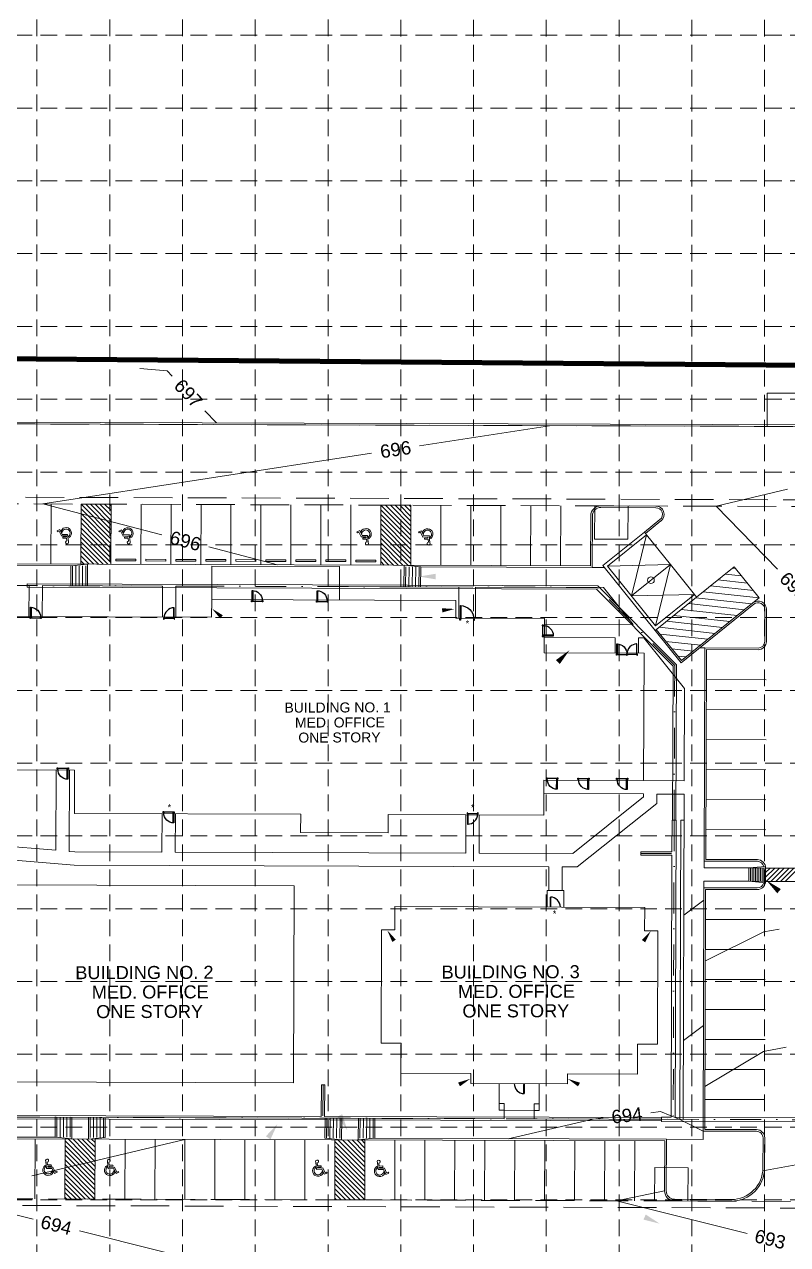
# Model space of a CAD drawing. Header units: feet. Extents: x 2476148 to 2477024, y 7088332 to 7089732.
# Drawn here: x 2476451.5 to 2476680.5, y 7089062.4 to 7089428.5 of the extents above; entities that cross this region are included whole.
import ezdxf
from ezdxf.enums import TextEntityAlignment as Align

# ---------------------------------------------------------------- set-up
doc = ezdxf.new("R2010")
doc.units = ezdxf.units.FT
doc.header["$MEASUREMENT"] = 0
for name, pattern in [('DGN Style 3', [16.243321, 11.602372, -4.640949]), ('DGN Style 4', [18.575397, 9.281897, -4.640949, 0.011602, -4.640949]), ('HIDDEN', [0.375, 0.25, -0.125])]:
    doc.linetypes.add(name, pattern=pattern)
doc.layers.add('GRID', color=254, linetype='HIDDEN')
doc.layers.add('LIMITS OF DISTURBANCE', color=1, linetype='HIDDEN')
for name, color, linetype, lineweight in [('Level 17', 7, 'Continuous', 0), ('Level 19', 7, 'Continuous', 0), ('Level 25', 7, 'Continuous', 0), ('Level 38', 7, 'Continuous', 0), ('Level 4', 7, 'Continuous', 0), ('Level 48', 7, 'Continuous', 0), ('PC', 7, 'Continuous', 0)]:
    doc.layers.add(name, color=color, linetype=linetype, lineweight=lineweight)
doc.styles.get("Standard").update_dxf_attribs({"font": 'ARIAL.TTF'})
doc.styles.add('Style-ENGINEERING', font='ENGINEERING.shx')

msp = doc.modelspace()

# ---------------------------------------------------------------- linework, layer by layer
at = {"color": 0, "linetype": 'ByBlock', "lineweight": -2, "extrusion": (0, 0, -1)}
for p, q in [((2476519.85, 7089255.47), (2476522.85, 7089255.46)), ((2476539.31, 7089255.4), (2476542.31, 7089255.39)), ((2476453.33, 7089250.43), (2476456.33, 7089250.42)), ((2476629.31, 7089239.44), (2476632.31, 7089239.43)), ((2476464.52, 7089205.21), (2476461.52, 7089205.22)), ((2476611.4, 7089202.21), (2476608.4, 7089202.22)), ((2476620.8, 7089202.18), (2476617.8, 7089202.19)), ((2476632.4, 7089202.14), (2476629.4, 7089202.15)), ((2476496.31, 7089192.11), (2476493.31, 7089192.12))]:
    msp.add_line(p, q, dxfattribs=at)
at = {"color": 0, "linetype": 'ByBlock', "lineweight": -2}
for p, q in [((2476496.4, 7089250.28), (2476493.4, 7089250.29)), ((2476607.1, 7089245.07), (2476607.11, 7089248.07)), ((2476635.31, 7089239.42), (2476632.31, 7089239.43)), ((2476584.49, 7089191.77), (2476587.49, 7089191.76)), ((2476609.33, 7089166.33), (2476609.33, 7089166.66)), ((2476609.33, 7089166.66), (2476609.49, 7089166.66)), ((2476609.34, 7089163.99), (2476609.33, 7089166.33)), ((2476609.49, 7089166.33), (2476609.33, 7089166.33)), ((2476609.41, 7089166.33), (2476609.42, 7089163.99)), ((2476609.49, 7089166.33), (2476609.49, 7089166.66)), ((2476609.5, 7089163.99), (2476609.49, 7089166.33)), ((2476609.5, 7089163.99), (2476609.34, 7089163.99)), ((2476609.34, 7089163.66), (2476609.34, 7089163.99)), ((2476609.51, 7089163.66), (2476609.5, 7089163.99)), ((2476601.33, 7089110.7), (2476601.32, 7089110.36)), ((2476601.32, 7089110.36), (2476601.32, 7089108.03)), ((2476601.32, 7089110.36), (2476601.49, 7089110.36)), ((2476601.4, 7089108.03), (2476601.41, 7089110.36)), ((2476601.49, 7089110.36), (2476601.48, 7089108.03)), ((2476601.49, 7089110.7), (2476601.49, 7089110.36)), ((2476601.32, 7089108.03), (2476601.32, 7089107.7)), ((2476601.32, 7089108.03), (2476601.48, 7089108.03)), ((2476601.48, 7089107.7), (2476601.32, 7089107.7)), ((2476601.48, 7089108.03), (2476601.48, 7089107.7))]:
    msp.add_line(p, q, dxfattribs=at)
at = {"color": 0, "linetype": 'ByBlock', "lineweight": -2, "extrusion": (0, 0, -1), "flags": 128}
for points in [[(-2476520.02, 7089255.66), (-2476519.85, 7089255.66), (-2476519.86, 7089258.66), (-2476520.03, 7089258.66)], [(-2476539.47, 7089255.6), (-2476539.31, 7089255.6), (-2476539.32, 7089258.6), (-2476539.48, 7089258.6)], [(-2476453.5, 7089250.62), (-2476453.33, 7089250.63), (-2476453.34, 7089253.62), (-2476453.51, 7089253.62)], [(-2476519.85, 7089255.27), (-2476519.68, 7089255.27), (-2476519.68, 7089255.66), (-2476519.85, 7089255.66)], [(-2476523.02, 7089255.26), (-2476522.85, 7089255.26), (-2476522.85, 7089255.65), (-2476523.02, 7089255.65)], [(-2476539.31, 7089255.2), (-2476539.14, 7089255.2), (-2476539.14, 7089255.6), (-2476539.31, 7089255.6)], [(-2476542.47, 7089255.19), (-2476542.31, 7089255.19), (-2476542.31, 7089255.59), (-2476542.47, 7089255.59)], [(-2476582.5, 7089250.12), (-2476582.33, 7089250.12), (-2476582.35, 7089254.12), (-2476582.51, 7089254.12)], [(-2476453.33, 7089250.23), (-2476453.17, 7089250.23), (-2476453.17, 7089250.63), (-2476453.33, 7089250.63)], [(-2476456.5, 7089250.22), (-2476456.33, 7089250.22), (-2476456.33, 7089250.62), (-2476456.5, 7089250.61)], [(-2476582.33, 7089249.73), (-2476582.16, 7089249.73), (-2476582.17, 7089250.12), (-2476582.33, 7089250.12)], [(-2476586.5, 7089249.71), (-2476586.33, 7089249.71), (-2476586.33, 7089250.11), (-2476586.5, 7089250.11)], [(-2476629.47, 7089239.63), (-2476629.31, 7089239.63), (-2476629.32, 7089242.63), (-2476629.48, 7089242.63)], [(-2476629.31, 7089239.24), (-2476629.14, 7089239.24), (-2476629.14, 7089239.64), (-2476629.31, 7089239.63)], [(-2476632.47, 7089239.23), (-2476632.31, 7089239.23), (-2476632.31, 7089239.62), (-2476632.47, 7089239.62)], [(-2476461.35, 7089205.42), (-2476461.52, 7089205.42), (-2476461.52, 7089205.02), (-2476461.35, 7089205.02)], [(-2476464.35, 7089205.01), (-2476464.52, 7089205.01), (-2476464.51, 7089202.01), (-2476464.34, 7089202.01)], [(-2476464.52, 7089205.41), (-2476464.68, 7089205.41), (-2476464.68, 7089205.01), (-2476464.52, 7089205.01)], [(-2476608.24, 7089202.42), (-2476608.4, 7089202.42), (-2476608.4, 7089202.02), (-2476608.23, 7089202.02)], [(-2476611.23, 7089202.01), (-2476611.4, 7089202.01), (-2476611.39, 7089199.01), (-2476611.22, 7089199.01)], [(-2476611.4, 7089202.41), (-2476611.57, 7089202.41), (-2476611.57, 7089202.01), (-2476611.4, 7089202.01)], [(-2476617.63, 7089202.39), (-2476617.8, 7089202.39), (-2476617.79, 7089201.99), (-2476617.63, 7089201.99)], [(-2476620.63, 7089201.98), (-2476620.79, 7089201.98), (-2476620.78, 7089198.98), (-2476620.62, 7089198.98)], [(-2476620.8, 7089202.38), (-2476620.96, 7089202.38), (-2476620.96, 7089201.98), (-2476620.79, 7089201.98)], [(-2476629.23, 7089202.35), (-2476629.4, 7089202.35), (-2476629.4, 7089201.95), (-2476629.23, 7089201.95)], [(-2476632.23, 7089201.94), (-2476632.4, 7089201.94), (-2476632.39, 7089198.94), (-2476632.22, 7089198.94)], [(-2476632.4, 7089202.34), (-2476632.57, 7089202.34), (-2476632.56, 7089201.94), (-2476632.4, 7089201.94)], [(-2476493.14, 7089192.31), (-2476493.31, 7089192.31), (-2476493.31, 7089191.92), (-2476493.14, 7089191.92)], [(-2476496.14, 7089191.91), (-2476496.31, 7089191.91), (-2476496.3, 7089188.91), (-2476496.13, 7089188.91)], [(-2476496.31, 7089192.3), (-2476496.47, 7089192.3), (-2476496.47, 7089191.91), (-2476496.31, 7089191.91)]]:
    msp.add_lwpolyline(points, close=True, dxfattribs=at)
at = {"color": 0, "linetype": 'ByBlock', "lineweight": -2, "flags": 128}
for points in [[(2476496.23, 7089250.48), (2476496.4, 7089250.48), (2476496.41, 7089253.48), (2476496.24, 7089253.48)], [(2476493.23, 7089250.1), (2476493.4, 7089250.1), (2476493.4, 7089250.49), (2476493.23, 7089250.49)], [(2476496.4, 7089250.09), (2476496.57, 7089250.09), (2476496.57, 7089250.48), (2476496.4, 7089250.48)], [(2476606.9, 7089245.07), (2476606.9, 7089244.9), (2476607.29, 7089244.9), (2476607.29, 7089245.07)], [(2476606.91, 7089248.24), (2476606.91, 7089248.07), (2476607.3, 7089248.07), (2476607.3, 7089248.24)], [(2476607.29, 7089245.24), (2476607.29, 7089245.07), (2476610.29, 7089245.06), (2476610.29, 7089245.23)], [(2476635.14, 7089239.62), (2476635.31, 7089239.62), (2476635.32, 7089242.62), (2476635.15, 7089242.62)], [(2476632.14, 7089239.23), (2476632.31, 7089239.23), (2476632.31, 7089239.62), (2476632.14, 7089239.63)], [(2476635.31, 7089239.22), (2476635.47, 7089239.22), (2476635.47, 7089239.61), (2476635.31, 7089239.62)], [(2476584.49, 7089191.97), (2476584.33, 7089191.97), (2476584.32, 7089191.57), (2476584.49, 7089191.57)], [(2476584.66, 7089191.57), (2476584.49, 7089191.57), (2476584.48, 7089188.57), (2476584.65, 7089188.57)], [(2476587.66, 7089191.96), (2476587.49, 7089191.96), (2476587.49, 7089191.56), (2476587.66, 7089191.56)]]:
    msp.add_lwpolyline(points, close=True, dxfattribs=at)
at = {"color": 0, "linetype": 'ByBlock', "lineweight": -2, "extrusion": (0, 0, -1)}
for centre, radius, start, end in [((-2476519.85, 7089255.66), 3, 90.1897, 180.1897), ((-2476539.31, 7089255.6), 3, 90.1897, 180.1897), ((-2476453.33, 7089250.63), 3, 90.1897, 180.1897), ((-2476582.33, 7089250.12), 4, 90.1897, 180.1897), ((-2476629.31, 7089239.63), 3, 90.1897, 180.1897), ((-2476464.52, 7089205.01), 3, 270.1897, 0.1897), ((-2476611.4, 7089202.01), 3, 270.1897, 0.1897), ((-2476620.79, 7089201.98), 3, 270.1897, 0.1897), ((-2476632.4, 7089201.94), 3, 270.1897, 0.1897), ((-2476496.31, 7089191.91), 3, 270.1897, 0.1897)]:
    msp.add_arc(centre, radius, start, end, dxfattribs=at)
at = {"color": 0, "linetype": 'ByBlock', "lineweight": -2}
for centre, start, end in [((2476496.4, 7089250.48), 89.8103, 179.8103), ((2476607.29, 7089245.07), 359.8103, 89.8103), ((2476635.31, 7089239.62), 89.8103, 179.8103), ((2476584.49, 7089191.57), 269.8103, 359.8103)]:
    msp.add_arc(centre, 3, start, end, dxfattribs=at)
for centre, start_param, end_param in [((2476609.34, 7089163.66), 3.145803, 4.716599), ((2476601.49, 7089110.7), -0.002529, 1.568267)]:
    msp.add_ellipse(centre, major_axis=(-3, 0), ratio=1, start_param=start_param, end_param=end_param, dxfattribs=at)
at = {"color": 0, "lineweight": 0}
for points in [[(2476569.89, 7089262.85), (2476574.89, 7089262.01), (2476574.89, 7089263.68)], [(2476507.79, 7089253.2), (2476510.23, 7089250.28), (2476511.04, 7089251.23)], [(2476580.59, 7089253.12), (2476576.8, 7089253.33), (2476576.93, 7089252.09)], [(2476615.07, 7089240.75), (2476610.97, 7089237.77), (2476612.16, 7089236.6)], [(2476674.18, 7089171.7), (2476677.43, 7089167.81), (2476678.51, 7089169.07)], [(2476560.4, 7089156.7), (2476561.89, 7089153.21), (2476562.95, 7089153.88)], [(2476639.48, 7089156.5), (2476636.79, 7089153.81), (2476637.81, 7089153.09)], [(2476585.28, 7089112.14), (2476581.65, 7089111.03), (2476582.21, 7089109.91)], [(2476614.59, 7089112.14), (2476617.64, 7089109.87), (2476618.21, 7089110.98)], [(2476548.4, 7089096.68), (2476546.89, 7089101.52), (2476545.4, 7089100.77)], [(2476527.44, 7089098.6), (2476523.95, 7089094.92), (2476525.33, 7089093.99)], [(2476642.2, 7089068.66), (2476637.95, 7089071.43), (2476637.28, 7089069.9)]]:
    msp.add_solid(points, dxfattribs=at)
at = {"layer": 'GRID', "color": 252, "linetype": 'HIDDEN', "lineweight": 0, "ltscale": 20}
for p, q in [((2476455.25, 7088442.45), (2476455.25, 7089709.15)), ((2476477.09, 7088442.45), (2476477.09, 7089709.15)), ((2476498.93, 7088442.44), (2476498.93, 7089709.15)), ((2476520.77, 7088442.44), (2476520.77, 7089709.15)), ((2476542.6, 7088442.44), (2476542.6, 7089709.15)), ((2476564.44, 7088442.43), (2476564.44, 7089709.15)), ((2476586.28, 7088442.43), (2476586.28, 7089709.15)), ((2476608.12, 7088442.43), (2476608.12, 7089709.15)), ((2476629.96, 7088442.42), (2476629.96, 7089709.15)), ((2476651.8, 7088442.42), (2476651.8, 7089709.15)), ((2476673.64, 7088442.42), (2476673.64, 7089709.15)), ((2476171.34, 7089425.24), (2477001.22, 7089425.24)), ((2476171.34, 7089403.4), (2477001.22, 7089403.4)), ((2476171.34, 7089381.56), (2477001.22, 7089381.56)), ((2476171.34, 7089359.73), (2477001.22, 7089359.73)), ((2476171.34, 7089337.89), (2477001.22, 7089337.89)), ((2476171.34, 7089316.05), (2477001.22, 7089316.05)), ((2476171.34, 7089294.21), (2477001.22, 7089294.21)), ((2476171.34, 7089272.37), (2477001.22, 7089272.37)), ((2476171.34, 7089250.53), (2477001.22, 7089250.53)), ((2476171.34, 7089228.69), (2477001.22, 7089228.69)), ((2476171.34, 7089206.85), (2477001.22, 7089206.85)), ((2476171.34, 7089185.01), (2477001.22, 7089185.01)), ((2476171.34, 7089163.17), (2477001.22, 7089163.17)), ((2476171.34, 7089141.34), (2477001.22, 7089141.34)), ((2476171.34, 7089119.5), (2477001.22, 7089119.5)), ((2476171.34, 7089097.66), (2477001.22, 7089097.66)), ((2476171.34, 7089075.82), (2477001.22, 7089075.82))]:
    msp.add_line(p, q, dxfattribs=at)
at = {"layer": 'Level 17', "color": 7, "linetype": 'Continuous', "lineweight": 0}
for p, q in [((2476507.72, 7089265.95), (2476507.68, 7089255.95)), ((2476546.04, 7089265.83), (2476507.72, 7089265.95)), ((2476546.01, 7089255.83), (2476546.04, 7089265.83)), ((2476507.67, 7089250.62), (2476507.68, 7089255.95)), ((2476507.68, 7089255.95), (2476580.95, 7089255.71)), ((2476580.95, 7089255.71), (2476580.94, 7089250.38)), ((2476445.83, 7089250.83), (2476507.67, 7089250.62)), ((2476580.94, 7089250.38), (2476607.53, 7089250.29)), ((2476607.53, 7089250.29), (2476607.5, 7089239.96)), ((2476607.5, 7089239.96), (2476637.46, 7089239.86)), ((2476637.46, 7089239.86), (2476637.33, 7089201.61)), ((2476466.51, 7089204.76), (2476445.68, 7089204.83)), ((2476466.47, 7089191.76), (2476466.51, 7089204.76)), ((2476607.37, 7089201.71), (2476607.34, 7089191.29)), ((2476637.33, 7089201.61), (2476607.37, 7089201.71)), ((2476534.4, 7089191.53), (2476466.47, 7089191.76)), ((2476534.38, 7089186.03), (2476534.4, 7089191.53)), ((2476560.66, 7089191.45), (2476560.64, 7089185.95)), ((2476607.34, 7089191.29), (2476560.66, 7089191.45)), ((2476560.64, 7089185.95), (2476534.38, 7089186.03)), ((2476438.92, 7089170.39), (2476532.42, 7089170.08)), ((2476532.42, 7089170.08), (2476532.23, 7089110.95)), ((2476562.64, 7089156.83), (2476562.67, 7089163.82)), ((2476562.67, 7089163.82), (2476637.67, 7089163.58)), ((2476637.67, 7089163.58), (2476637.64, 7089156.58)), ((2476558.53, 7089122.84), (2476558.64, 7089156.84)), ((2476558.64, 7089156.84), (2476562.64, 7089156.83)), ((2476637.64, 7089156.58), (2476641.64, 7089156.56)), ((2476641.64, 7089156.56), (2476641.53, 7089122.56)), ((2476564.53, 7089122.82), (2476558.53, 7089122.84)), ((2476564.5, 7089113.82), (2476564.53, 7089122.82)), ((2476635.53, 7089122.58), (2476635.5, 7089113.58)), ((2476641.53, 7089122.56), (2476635.53, 7089122.58)), ((2476585.5, 7089113.75), (2476564.5, 7089113.82)), ((2476585.49, 7089110.75), (2476585.5, 7089113.75)), ((2476614.5, 7089113.65), (2476614.49, 7089110.65)), ((2476635.5, 7089113.58), (2476614.5, 7089113.65)), ((2476438.73, 7089111.26), (2476532.23, 7089110.95)), ((2476614.49, 7089110.65), (2476585.49, 7089110.75))]:
    msp.add_line(p, q, dxfattribs=at)
at = {"layer": 'Level 17', "color": 7, "linetype": 'Continuous', "lineweight": 0, "ltscale": 0.328084}
for p, q in [((2476593.99, 7089110.72), (2476593.97, 7089104.72)), ((2476605.99, 7089110.68), (2476605.97, 7089104.68)), ((2476593.97, 7089104.72), (2476593.97, 7089102.72)), ((2476595.47, 7089104.72), (2476593.97, 7089104.72)), ((2476593.97, 7089102.72), (2476595.47, 7089102.72)), ((2476595.47, 7089102.72), (2476595.47, 7089104.72)), ((2476595.47, 7089102.72), (2476604.47, 7089102.69)), ((2476604.47, 7089104.69), (2476604.47, 7089102.69)), ((2476605.97, 7089104.68), (2476604.47, 7089104.69)), ((2476604.47, 7089102.69), (2476605.97, 7089102.68)), ((2476605.97, 7089102.68), (2476605.97, 7089104.68))]:
    msp.add_line(p, q, dxfattribs=at)
at = {"layer": 'Level 25', "color": 7, "linetype": 'DGN Style 3', "lineweight": 0}
for p, q in [((2476674.38, 7089307.9), (2476674.42, 7089317.9)), ((2476674.42, 7089317.9), (2476696.42, 7089317.83)), ((2476443.11, 7089308.67), (2476904.88, 7089307.14)), ((2476370.58, 7089286.91), (2476919.81, 7089285.09)), ((2476438.08, 7089284.68), (2476860.8, 7089283.29)), ((2476622.65, 7089284.02), (2476622.61, 7089274.07)), ((2476632.61, 7089274.04), (2476632.65, 7089284.04)), ((2476622.61, 7089274.07), (2476632.61, 7089274.04)), ((2476640.7, 7089085.51), (2476640.62, 7089075.51)), ((2476650.7, 7089085.48), (2476640.7, 7089085.51)), ((2476650.7, 7089085.48), (2476650.62, 7089075.48)), ((2476353.42, 7089074.46), (2476919.11, 7089072.59)), ((2476860.11, 7089074.79), (2476424.34, 7089076.23))]:
    msp.add_line(p, q, dxfattribs=at)
at = {"layer": 'Level 38', "color": 7, "linetype": 'Continuous', "lineweight": 0}
for p, q in [((2476443.11, 7089308.67), (2476904.88, 7089307.14)), ((2476443.12, 7089309.17), (2476905.38, 7089307.64)), ((2476459.42, 7089266.61), (2476459.48, 7089284.61)), ((2476468.42, 7089266.58), (2476468.48, 7089284.58)), ((2476468.47, 7089283.17), (2476477.44, 7089274.14)), ((2476468.47, 7089281.76), (2476477.44, 7089272.73)), ((2476468.48, 7089284.58), (2476477.45, 7089275.55)), ((2476477.48, 7089284.55), (2476468.48, 7089284.58)), ((2476469.89, 7089284.58), (2476477.45, 7089276.97)), ((2476471.31, 7089284.57), (2476477.46, 7089278.38)), ((2476472.72, 7089284.57), (2476477.46, 7089279.8)), ((2476474.13, 7089284.57), (2476477.47, 7089281.21)), ((2476475.55, 7089284.56), (2476477.47, 7089282.63)), ((2476476.96, 7089284.56), (2476477.48, 7089284.04)), ((2476477.42, 7089266.55), (2476477.48, 7089284.55)), ((2476486.42, 7089266.52), (2476486.48, 7089284.52)), ((2476495.42, 7089266.49), (2476495.48, 7089284.49)), ((2476504.42, 7089266.47), (2476504.48, 7089284.46)), ((2476513.42, 7089266.44), (2476513.48, 7089284.44)), ((2476522.42, 7089266.41), (2476522.48, 7089284.41)), ((2476531.42, 7089266.38), (2476531.48, 7089284.38)), ((2476540.42, 7089266.35), (2476540.48, 7089284.35)), ((2476549.42, 7089266.32), (2476549.48, 7089284.32)), ((2476558.42, 7089266.29), (2476558.48, 7089284.29)), ((2476558.47, 7089282.87), (2476567.44, 7089273.84)), ((2476567.48, 7089284.26), (2476558.48, 7089284.29)), ((2476558.48, 7089284.29), (2476567.45, 7089275.26)), ((2476559.89, 7089284.28), (2476567.45, 7089276.67)), ((2476561.31, 7089284.28), (2476567.46, 7089278.08)), ((2476562.72, 7089284.27), (2476567.46, 7089279.5)), ((2476564.13, 7089284.27), (2476567.47, 7089280.91)), ((2476565.55, 7089284.26), (2476567.47, 7089282.33)), ((2476566.96, 7089284.26), (2476567.48, 7089283.74)), ((2476567.42, 7089266.26), (2476567.48, 7089284.26)), ((2476576.42, 7089266.23), (2476576.48, 7089284.23)), ((2476585.42, 7089266.2), (2476585.48, 7089284.2)), ((2476594.42, 7089266.17), (2476594.48, 7089284.17)), ((2476603.42, 7089266.14), (2476603.48, 7089284.14)), ((2476612.42, 7089266.11), (2476612.48, 7089284.11)), ((2476624.48, 7089284.07), (2476640.99, 7089284.01)), ((2476624.48, 7089283.57), (2476640.98, 7089283.51)), ((2476468.46, 7089280.34), (2476477.43, 7089271.31)), ((2476468.46, 7089278.93), (2476477.43, 7089269.9)), ((2476558.46, 7089280.04), (2476567.43, 7089271.01)), ((2476558.46, 7089278.63), (2476567.43, 7089269.6)), ((2476558.47, 7089281.46), (2476567.44, 7089272.43)), ((2476621.42, 7089266.08), (2476621.47, 7089281.08)), ((2476621.92, 7089265.58), (2476621.97, 7089281.08)), ((2476637.55, 7089276.19), (2476642.23, 7089279.95)), ((2476637.87, 7089275.8), (2476642.54, 7089279.57)), ((2476461.27, 7089276.57), (2476462.12, 7089276.95)), ((2476461.4, 7089276.27), (2476461.27, 7089276.57)), ((2476461.89, 7089276.47), (2476461.4, 7089276.27)), ((2476462.59, 7089275.03), (2476461.89, 7089276.47)), ((2476462.12, 7089276.95), (2476462.83, 7089275.44)), ((2476462.76, 7089276.04), (2476462.49, 7089276.6)), ((2476464.08, 7089275.08), (2476462.59, 7089275.03)), ((2476462.83, 7089275.44), (2476464.44, 7089275.47)), ((2476463.01, 7089274.76), (2476464.1, 7089274.81)), ((2476463.04, 7089274.4), (2476463.01, 7089274.76)), ((2476464.15, 7089274.41), (2476463.04, 7089274.4)), ((2476464.1, 7089274.81), (2476464.08, 7089275.08)), ((2476464.24, 7089273.54), (2476464.15, 7089274.41)), ((2476464.44, 7089275.47), (2476464.68, 7089273.32)), ((2476464.91, 7089274.58), (2476464.67, 7089274.92)), ((2476468.44, 7089274.68), (2476476.52, 7089266.56)), ((2476468.45, 7089277.51), (2476477.42, 7089268.48)), ((2476468.45, 7089276.1), (2476477.42, 7089267.07)), ((2476479.78, 7089276.51), (2476480.62, 7089276.9)), ((2476479.91, 7089276.22), (2476479.78, 7089276.51)), ((2476480.39, 7089276.41), (2476479.91, 7089276.22)), ((2476481.09, 7089274.98), (2476480.39, 7089276.41)), ((2476480.62, 7089276.9), (2476481.33, 7089275.38)), ((2476481.27, 7089275.99), (2476481, 7089276.54)), ((2476482.58, 7089275.02), (2476481.09, 7089274.98)), ((2476481.33, 7089275.38), (2476482.95, 7089275.42)), ((2476481.52, 7089274.7), (2476482.6, 7089274.75)), ((2476481.55, 7089274.34), (2476481.52, 7089274.7)), ((2476482.65, 7089274.36), (2476481.55, 7089274.34)), ((2476482.6, 7089274.75), (2476482.58, 7089275.02)), ((2476482.74, 7089273.49), (2476482.65, 7089274.36)), ((2476482.95, 7089275.42), (2476483.19, 7089273.27)), ((2476483.42, 7089274.53), (2476483.18, 7089274.86)), ((2476551.27, 7089276.27), (2476552.12, 7089276.65)), ((2476551.4, 7089275.97), (2476551.27, 7089276.27)), ((2476551.89, 7089276.17), (2476551.4, 7089275.97)), ((2476552.59, 7089274.73), (2476551.89, 7089276.17)), ((2476552.12, 7089276.65), (2476552.83, 7089275.14)), ((2476552.76, 7089275.74), (2476552.49, 7089276.3)), ((2476554.07, 7089274.78), (2476552.59, 7089274.73)), ((2476552.83, 7089275.14), (2476554.44, 7089275.18)), ((2476553.01, 7089274.46), (2476554.09, 7089274.51)), ((2476553.04, 7089274.1), (2476553.01, 7089274.46)), ((2476554.09, 7089274.51), (2476554.07, 7089274.78)), ((2476554.44, 7089275.18), (2476554.68, 7089273.03)), ((2476554.91, 7089274.28), (2476554.67, 7089274.62)), ((2476558.44, 7089274.39), (2476566.52, 7089266.26)), ((2476558.45, 7089277.22), (2476567.42, 7089268.19)), ((2476558.45, 7089275.8), (2476567.42, 7089266.77)), ((2476569.77, 7089276.22), (2476570.62, 7089276.6)), ((2476569.91, 7089275.92), (2476569.77, 7089276.22)), ((2476570.39, 7089276.12), (2476569.91, 7089275.92)), ((2476571.09, 7089274.68), (2476570.39, 7089276.12)), ((2476570.62, 7089276.6), (2476571.33, 7089275.09)), ((2476571.27, 7089275.69), (2476571, 7089276.25)), ((2476572.58, 7089274.72), (2476571.09, 7089274.68)), ((2476571.33, 7089275.09), (2476572.95, 7089275.12)), ((2476571.52, 7089274.41), (2476572.6, 7089274.46)), ((2476571.55, 7089274.04), (2476571.52, 7089274.41)), ((2476572.6, 7089274.46), (2476572.58, 7089274.72)), ((2476572.95, 7089275.12), (2476573.19, 7089272.97)), ((2476573.42, 7089274.23), (2476573.18, 7089274.56)), ((2476625.09, 7089266.16), (2476637.55, 7089276.19)), ((2476626.49, 7089266.01), (2476638.18, 7089275.41)), ((2476638.18, 7089275.41), (2476633.7, 7089257.05)), ((2476637.55, 7089276.19), (2476638.18, 7089275.41)), ((2476638.18, 7089275.41), (2476645.39, 7089266.45)), ((2476468.44, 7089273.27), (2476475.1, 7089266.56)), ((2476468.44, 7089271.86), (2476473.69, 7089266.57)), ((2476554.15, 7089274.11), (2476553.04, 7089274.1)), ((2476554.24, 7089273.25), (2476554.15, 7089274.11)), ((2476558.43, 7089271.56), (2476563.69, 7089266.27)), ((2476558.44, 7089272.97), (2476565.1, 7089266.26)), ((2476572.65, 7089274.06), (2476571.55, 7089274.04)), ((2476572.74, 7089273.19), (2476572.65, 7089274.06)), ((2476468.42, 7089267.61), (2476469.45, 7089266.58)), ((2476468.43, 7089270.44), (2476472.28, 7089266.57)), ((2476468.43, 7089269.03), (2476470.86, 7089266.58)), ((2476478.92, 7089268.05), (2476484.92, 7089268.03)), ((2476478.92, 7089267.55), (2476478.92, 7089268.05)), ((2476478.92, 7089267.55), (2476484.92, 7089267.53)), ((2476484.92, 7089267.53), (2476484.92, 7089268.03)), ((2476487.92, 7089267.52), (2476487.92, 7089268.02)), ((2476487.92, 7089268.02), (2476493.92, 7089268)), ((2476487.92, 7089267.52), (2476493.92, 7089267.5)), ((2476493.92, 7089267.5), (2476493.92, 7089268)), ((2476496.92, 7089267.49), (2476496.92, 7089267.99)), ((2476496.92, 7089267.99), (2476502.92, 7089267.97)), ((2476496.92, 7089267.49), (2476502.92, 7089267.47)), ((2476502.92, 7089267.47), (2476502.92, 7089267.97)), ((2476505.92, 7089267.46), (2476505.92, 7089267.96)), ((2476505.92, 7089267.96), (2476511.92, 7089267.94)), ((2476505.92, 7089267.46), (2476511.92, 7089267.44)), ((2476511.92, 7089267.44), (2476511.92, 7089267.94)), ((2476514.92, 7089267.43), (2476514.92, 7089267.93)), ((2476514.92, 7089267.93), (2476520.92, 7089267.91)), ((2476514.92, 7089267.43), (2476520.92, 7089267.41)), ((2476520.92, 7089267.41), (2476520.92, 7089267.91)), ((2476523.92, 7089267.4), (2476523.92, 7089267.9)), ((2476523.92, 7089267.9), (2476529.92, 7089267.88)), ((2476523.92, 7089267.4), (2476529.92, 7089267.38)), ((2476529.92, 7089267.38), (2476529.92, 7089267.88)), ((2476532.92, 7089267.37), (2476532.92, 7089267.87)), ((2476532.92, 7089267.87), (2476538.92, 7089267.85)), ((2476532.92, 7089267.37), (2476538.92, 7089267.35)), ((2476538.92, 7089267.35), (2476538.92, 7089267.85)), ((2476541.92, 7089267.34), (2476541.92, 7089267.84)), ((2476541.92, 7089267.84), (2476547.92, 7089267.82)), ((2476541.92, 7089267.34), (2476547.92, 7089267.32)), ((2476547.92, 7089267.32), (2476547.92, 7089267.82)), ((2476550.92, 7089267.31), (2476550.92, 7089267.81)), ((2476550.92, 7089267.81), (2476556.92, 7089267.79)), ((2476550.92, 7089267.31), (2476556.92, 7089267.29)), ((2476556.92, 7089267.29), (2476556.92, 7089267.79)), ((2476558.42, 7089267.32), (2476559.45, 7089266.28)), ((2476558.43, 7089270.14), (2476562.28, 7089266.27)), ((2476558.43, 7089268.73), (2476560.86, 7089266.28)), ((2476440.92, 7089266.18), (2476465.42, 7089266.09)), ((2476441.42, 7089266.67), (2476621.42, 7089266.08)), ((2476465.42, 7089266.09), (2476465.4, 7089260.09)), ((2476465.42, 7089266.09), (2476470.42, 7089266.58)), ((2476465.92, 7089266.09), (2476465.9, 7089260.09)), ((2476466.92, 7089266.09), (2476466.9, 7089260.09)), ((2476467.92, 7089266.09), (2476467.9, 7089260.09)), ((2476468.92, 7089266.08), (2476468.9, 7089260.08)), ((2476469.92, 7089266.08), (2476469.9, 7089260.08)), ((2476470.42, 7089266.58), (2476470.4, 7089260.08)), ((2476565.42, 7089266.26), (2476565.4, 7089259.76)), ((2476570.42, 7089265.75), (2476565.42, 7089266.26)), ((2476565.92, 7089265.76), (2476565.9, 7089259.76)), ((2476566.92, 7089265.76), (2476566.9, 7089259.76)), ((2476567.92, 7089265.75), (2476567.9, 7089259.75)), ((2476568.92, 7089265.75), (2476568.9, 7089259.75)), ((2476569.92, 7089265.75), (2476569.9, 7089259.75)), ((2476570.42, 7089265.75), (2476570.4, 7089259.75)), ((2476570.42, 7089265.75), (2476621.92, 7089265.58)), ((2476621.92, 7089265.58), (2476625.57, 7089265.56)), ((2476625.09, 7089266.16), (2476640.75, 7089246.68)), ((2476626.49, 7089266.01), (2476645.39, 7089266.45)), ((2476626.49, 7089266.01), (2476640.91, 7089248.09)), ((2476633.7, 7089257.05), (2476645.39, 7089266.45)), ((2476645.39, 7089266.45), (2476640.91, 7089248.09)), ((2476652.6, 7089257.49), (2476645.39, 7089266.45)), ((2476653.22, 7089256.71), (2476664.52, 7089265.8)), ((2476666.72, 7089263.06), (2476661.78, 7089263.6)), ((2476664.95, 7089265.27), (2476663.99, 7089265.37)), ((2476672.04, 7089256.45), (2476664.52, 7089265.8)), ((2476444.63, 7089260.16), (2476452.86, 7089260.14)), ((2476452.86, 7089260.14), (2476452.83, 7089250.8)), ((2476456.87, 7089260.12), (2476456.84, 7089250.79)), ((2476456.87, 7089260.12), (2476492.93, 7089260)), ((2476492.93, 7089260), (2476492.9, 7089250.67)), ((2476496.93, 7089259.99), (2476496.9, 7089250.66)), ((2476496.93, 7089259.99), (2476507.7, 7089259.95)), ((2476507.7, 7089259.95), (2476507.68, 7089255.95)), ((2476546.02, 7089259.83), (2476546.01, 7089255.83)), ((2476546.02, 7089259.83), (2476581.86, 7089259.71)), ((2476670.27, 7089258.65), (2476657.37, 7089260.05)), ((2476668.5, 7089260.86), (2476659.58, 7089261.82)), ((2476581.86, 7089259.71), (2476581.83, 7089250.38)), ((2476586.87, 7089259.69), (2476586.83, 7089250.36)), ((2476586.87, 7089259.69), (2476625.26, 7089259.57)), ((2476625.26, 7089259.57), (2476634.18, 7089248.48)), ((2476652.6, 7089257.49), (2476633.7, 7089257.05)), ((2476640.75, 7089246.68), (2476653.22, 7089256.71)), ((2476640.91, 7089248.09), (2476652.6, 7089257.49)), ((2476653.22, 7089256.71), (2476652.6, 7089257.49)), ((2476669.84, 7089254.68), (2476652.97, 7089256.51)), ((2476672.04, 7089256.45), (2476655.17, 7089258.28)), ((2476670.14, 7089254.92), (2476672.04, 7089256.45)), ((2476665.43, 7089251.13), (2476648.56, 7089252.96)), ((2476648.59, 7089236.94), (2476670.45, 7089254.53)), ((2476648.67, 7089237.65), (2476670.14, 7089254.92)), ((2476667.63, 7089252.9), (2476650.76, 7089254.73)), ((2476673.7, 7089252.96), (2476673.67, 7089243.4)), ((2476674.2, 7089252.96), (2476674.17, 7089243.4)), ((2476661.02, 7089247.59), (2476644.15, 7089249.42)), ((2476663.23, 7089249.36), (2476646.35, 7089251.19)), ((2476607.53, 7089248.57), (2476634.18, 7089248.48)), ((2476648.59, 7089236.94), (2476640.75, 7089246.68)), ((2476648.67, 7089237.65), (2476641.14, 7089247)), ((2476658.82, 7089245.81), (2476641.95, 7089247.64)), ((2476656.61, 7089244.04), (2476642.27, 7089245.6)), ((2476607.51, 7089244.57), (2476628.82, 7089244.5)), ((2476628.82, 7089244.5), (2476628.81, 7089239.89)), ((2476635.82, 7089244.47), (2476635.81, 7089239.86)), ((2476635.82, 7089244.47), (2476637.4, 7089244.47)), ((2476637.4, 7089244.47), (2476649.62, 7089229.28)), ((2476654.41, 7089242.27), (2476644.04, 7089243.39)), ((2476654.21, 7089241.47), (2476655.66, 7089241.46)), ((2476655.66, 7089241.46), (2476655.45, 7089177.46)), ((2476655.66, 7089241.46), (2476671.66, 7089241.41)), ((2476652.21, 7089240.5), (2476645.82, 7089241.19)), ((2476650, 7089238.72), (2476647.59, 7089238.98)), ((2476656.16, 7089240.96), (2476655.95, 7089177.96)), ((2476656.16, 7089240.96), (2476671.66, 7089240.91)), ((2476656.13, 7089231.96), (2476674.13, 7089231.9)), ((2476649.62, 7089229.28), (2476649.53, 7089201.57)), ((2476656.1, 7089222.96), (2476674.1, 7089222.9)), ((2476656.07, 7089213.96), (2476674.07, 7089213.9)), ((2476656.04, 7089204.96), (2476674.04, 7089204.9)), ((2476460.93, 7089180.71), (2476461.01, 7089204.78)), ((2476464.94, 7089180.39), (2476465.02, 7089204.76)), ((2476649.53, 7089201.57), (2476637.33, 7089201.61)), ((2476637.32, 7089197.61), (2476607.36, 7089197.71)), ((2476637.32, 7089197.61), (2476637.32, 7089196.72)), ((2476641.32, 7089197.6), (2476641.31, 7089194.79)), ((2476649.52, 7089197.57), (2476641.32, 7089197.6)), ((2476649.52, 7089197.57), (2476649.2, 7089099.98)), ((2476616.03, 7089179.76), (2476637.32, 7089196.72)), ((2476617.42, 7089175.76), (2476641.31, 7089194.79)), ((2476656.01, 7089195.96), (2476674.01, 7089195.9)), ((2476492.77, 7089180.17), (2476492.8, 7089191.74)), ((2476496.77, 7089180.16), (2476496.81, 7089191.73)), ((2476583.95, 7089179.87), (2476583.99, 7089191.4)), ((2476587.95, 7089179.85), (2476587.99, 7089191.39)), ((2476648.49, 7089189.74), (2476648.2, 7089099.99)), ((2476649.49, 7089189.73), (2476648.49, 7089189.74)), ((2476655.98, 7089186.96), (2476673.98, 7089186.9)), ((2476435.91, 7089182.73), (2476460.93, 7089180.71)), ((2476464.94, 7089180.39), (2476466.59, 7089180.26)), ((2476492.77, 7089180.17), (2476466.59, 7089180.26)), ((2476583.95, 7089179.87), (2476496.77, 7089180.16)), ((2476616.03, 7089179.76), (2476587.95, 7089179.85)), ((2476435.59, 7089178.75), (2476466.42, 7089176.26)), ((2476608.88, 7089175.79), (2476466.42, 7089176.26)), ((2476608.88, 7089175.79), (2476608.85, 7089168.67)), ((2476612.88, 7089175.77), (2476612.85, 7089168.66)), ((2476617.42, 7089175.76), (2476612.88, 7089175.77)), ((2476655.45, 7089177.46), (2476671.45, 7089177.41)), ((2476655.45, 7089175.46), (2476655.45, 7089177.46)), ((2476655.95, 7089177.96), (2476671.45, 7089177.91)), ((2476673.9, 7089175.9), (2476668.95, 7089175.42)), ((2476668.95, 7089175.42), (2476655.45, 7089175.46)), ((2476668.95, 7089175.42), (2476668.93, 7089171.42)), ((2476673.9, 7089175.4), (2476668.95, 7089175.42)), ((2476669.45, 7089175.42), (2476669.43, 7089171.42)), ((2476669.95, 7089175.42), (2476669.93, 7089171.42)), ((2476670.45, 7089175.42), (2476670.43, 7089171.42)), ((2476670.95, 7089175.41), (2476670.93, 7089171.41)), ((2476671.45, 7089175.41), (2476671.43, 7089171.41)), ((2476671.95, 7089175.41), (2476671.93, 7089171.41)), ((2476672.45, 7089175.41), (2476672.43, 7089171.41)), ((2476672.95, 7089175.41), (2476672.93, 7089171.41)), ((2476673.45, 7089175.41), (2476673.43, 7089171.41)), ((2476697.94, 7089175.32), (2476673.9, 7089175.4)), ((2476673.95, 7089175.4), (2476673.93, 7089171.4)), ((2476673.94, 7089174.9), (2476673.93, 7089171.9)), ((2476675.31, 7089175.4), (2476673.94, 7089174.04)), ((2476676.73, 7089175.39), (2476673.94, 7089172.62)), ((2476678.14, 7089175.39), (2476674.13, 7089171.4)), ((2476679.56, 7089175.38), (2476675.54, 7089171.4)), ((2476680.97, 7089175.38), (2476676.96, 7089171.39)), ((2476682.38, 7089175.38), (2476678.37, 7089171.39)), ((2476683.8, 7089175.37), (2476679.79, 7089171.38)), ((2476608.35, 7089168.67), (2476608.34, 7089163.67)), ((2476608.35, 7089168.67), (2476613.35, 7089168.66)), ((2476613.35, 7089168.66), (2476613.34, 7089163.66)), ((2476655.43, 7089169.46), (2476655.18, 7089096.47)), ((2476655.43, 7089169.46), (2476655.43, 7089171.46)), ((2476668.93, 7089171.42), (2476655.43, 7089171.46)), ((2476655.43, 7089169.46), (2476671.43, 7089169.41)), ((2476655.92, 7089168.96), (2476655.69, 7089096.96)), ((2476655.92, 7089168.96), (2476671.42, 7089168.91)), ((2476673.88, 7089170.91), (2476668.93, 7089171.42)), ((2476673.89, 7089171.4), (2476668.93, 7089171.42)), ((2476673.89, 7089171.4), (2476697.97, 7089171.32)), ((2476655.89, 7089159.96), (2476673.89, 7089159.9)), ((2476655.86, 7089150.96), (2476673.86, 7089150.9)), ((2476655.84, 7089141.96), (2476673.84, 7089141.9)), ((2476655.81, 7089132.96), (2476673.81, 7089132.9)), ((2476655.78, 7089123.96), (2476673.78, 7089123.9)), ((2476655.75, 7089114.96), (2476673.75, 7089114.9)), ((2476655.72, 7089105.96), (2476673.72, 7089105.9)), ((2476595.46, 7089100.16), (2476595.47, 7089102.72)), ((2476604.46, 7089100.13), (2476604.47, 7089102.69)), ((2476430.9, 7089100.71), (2476595.46, 7089100.16)), ((2476460.68, 7089094.61), (2476460.7, 7089100.61)), ((2476461.18, 7089094.61), (2476461.2, 7089100.61)), ((2476462.18, 7089094.6), (2476462.2, 7089100.6)), ((2476463.18, 7089094.6), (2476463.2, 7089100.6)), ((2476464.18, 7089094.6), (2476464.2, 7089100.6)), ((2476465.18, 7089094.59), (2476465.2, 7089100.59)), ((2476465.67, 7089094.09), (2476465.7, 7089100.59)), ((2476470.67, 7089094.08), (2476470.7, 7089100.58)), ((2476471.18, 7089094.57), (2476471.2, 7089100.57)), ((2476472.18, 7089094.57), (2476472.2, 7089100.57)), ((2476473.18, 7089094.57), (2476473.2, 7089100.57)), ((2476474.18, 7089094.56), (2476474.2, 7089100.56)), ((2476475.18, 7089094.56), (2476475.2, 7089100.56)), ((2476475.68, 7089094.56), (2476475.7, 7089100.56)), ((2476541.68, 7089094.34), (2476541.7, 7089100.34)), ((2476542.18, 7089094.34), (2476542.2, 7089100.34)), ((2476543.18, 7089094.34), (2476543.2, 7089100.34)), ((2476544.18, 7089094.33), (2476544.2, 7089100.33)), ((2476545.18, 7089094.33), (2476545.2, 7089100.33)), ((2476546.18, 7089094.33), (2476546.2, 7089100.33)), ((2476546.67, 7089093.82), (2476546.7, 7089100.32)), ((2476551.67, 7089093.81), (2476551.7, 7089100.31)), ((2476552.18, 7089094.31), (2476552.2, 7089100.31)), ((2476553.18, 7089094.3), (2476553.2, 7089100.3)), ((2476554.18, 7089094.3), (2476554.2, 7089100.3)), ((2476555.18, 7089094.3), (2476555.2, 7089100.3)), ((2476556.18, 7089094.29), (2476556.2, 7089100.29)), ((2476556.68, 7089094.29), (2476556.7, 7089100.29)), ((2476604.46, 7089100.13), (2476649.2, 7089099.98)), ((2476655.18, 7089096.47), (2476671.18, 7089096.41)), ((2476655.18, 7089096.47), (2476655.18, 7089093.97)), ((2476655.69, 7089096.96), (2476671.19, 7089096.91)), ((2476427.18, 7089094.72), (2476460.68, 7089094.61)), ((2476427.67, 7089094.22), (2476643.67, 7089093.5)), ((2476454.67, 7089094.13), (2476454.62, 7089076.13)), ((2476465.67, 7089094.09), (2476460.68, 7089094.61)), ((2476463.67, 7089094.1), (2476463.62, 7089076.1)), ((2476472.64, 7089084.55), (2476463.67, 7089093.58)), ((2476472.64, 7089083.14), (2476463.67, 7089092.17)), ((2476472.65, 7089085.97), (2476464.57, 7089094.1)), ((2476472.65, 7089087.38), (2476465.99, 7089094.09)), ((2476472.66, 7089088.8), (2476467.4, 7089094.09)), ((2476472.66, 7089090.21), (2476468.82, 7089094.08)), ((2476472.67, 7089091.63), (2476470.23, 7089094.08)), ((2476470.67, 7089094.08), (2476475.68, 7089094.56)), ((2476472.67, 7089093.04), (2476471.65, 7089094.07)), ((2476472.67, 7089093.04), (2476471.65, 7089094.07)), ((2476472.67, 7089094.07), (2476472.62, 7089076.07)), ((2476481.67, 7089094.04), (2476481.62, 7089076.04)), ((2476490.67, 7089094.01), (2476490.61, 7089076.01)), ((2476499.67, 7089093.98), (2476499.61, 7089075.98)), ((2476508.67, 7089093.95), (2476508.61, 7089075.95)), ((2476517.67, 7089093.92), (2476517.61, 7089075.92)), ((2476526.67, 7089093.89), (2476526.61, 7089075.89)), ((2476535.67, 7089093.86), (2476535.61, 7089075.86)), ((2476546.67, 7089093.82), (2476541.68, 7089094.34)), ((2476544.67, 7089093.83), (2476544.61, 7089075.83)), ((2476553.64, 7089084.29), (2476544.67, 7089093.32)), ((2476553.64, 7089082.87), (2476544.67, 7089091.9)), ((2476553.65, 7089085.7), (2476545.57, 7089093.83)), ((2476553.65, 7089087.11), (2476546.99, 7089093.82)), ((2476553.66, 7089088.53), (2476548.4, 7089093.82)), ((2476553.66, 7089089.94), (2476549.82, 7089093.81)), ((2476553.67, 7089091.36), (2476551.23, 7089093.81)), ((2476551.67, 7089093.81), (2476556.68, 7089094.29)), ((2476553.67, 7089092.77), (2476552.64, 7089093.8)), ((2476553.67, 7089093.8), (2476553.61, 7089075.8)), ((2476562.67, 7089093.77), (2476553.67, 7089093.8)), ((2476556.68, 7089094.29), (2476644.18, 7089094)), ((2476562.67, 7089093.77), (2476562.61, 7089075.77)), ((2476571.67, 7089093.74), (2476571.61, 7089075.74)), ((2476580.67, 7089093.71), (2476580.61, 7089075.71)), ((2476589.67, 7089093.68), (2476589.61, 7089075.68)), ((2476598.67, 7089093.65), (2476598.61, 7089075.65)), ((2476607.67, 7089093.62), (2476607.61, 7089075.62)), ((2476616.67, 7089093.59), (2476616.61, 7089075.59)), ((2476625.67, 7089093.56), (2476625.61, 7089075.56)), ((2476634.67, 7089093.53), (2476634.61, 7089075.53)), ((2476643.67, 7089093.5), (2476643.62, 7089078.5)), ((2476644.18, 7089094), (2476644.12, 7089078.5)), ((2476644.18, 7089094), (2476655.18, 7089093.97)), ((2476673.18, 7089094.41), (2476673.15, 7089085.41)), ((2476673.68, 7089094.4), (2476673.65, 7089085.4)), ((2476472.62, 7089078.9), (2476463.65, 7089087.93)), ((2476472.63, 7089081.73), (2476463.66, 7089090.76)), ((2476472.63, 7089080.31), (2476463.66, 7089089.34)), ((2476553.62, 7089078.63), (2476544.65, 7089087.66)), ((2476553.63, 7089081.46), (2476544.66, 7089090.49)), ((2476553.63, 7089080.04), (2476544.66, 7089089.07)), ((2476457.67, 7089086.13), (2476457.92, 7089085.79)), ((2476458.15, 7089085.23), (2476457.91, 7089087.38)), ((2476459.76, 7089085.27), (2476458.15, 7089085.23)), ((2476458.35, 7089087.16), (2476458.44, 7089086.3)), ((2476458.44, 7089086.3), (2476459.54, 7089086.31)), ((2476459.58, 7089085.95), (2476458.49, 7089085.9)), ((2476458.49, 7089085.9), (2476458.51, 7089085.63)), ((2476458.51, 7089085.63), (2476460, 7089085.68)), ((2476459.54, 7089086.31), (2476459.58, 7089085.95)), ((2476460.47, 7089083.76), (2476459.76, 7089085.27)), ((2476459.83, 7089084.67), (2476460.1, 7089084.11)), ((2476460, 7089085.68), (2476460.7, 7089084.24)), ((2476461.32, 7089084.14), (2476460.47, 7089083.76)), ((2476460.7, 7089084.24), (2476461.19, 7089084.44)), ((2476461.19, 7089084.44), (2476461.32, 7089084.14)), ((2476472.62, 7089076.07), (2476463.64, 7089085.1)), ((2476472.62, 7089077.48), (2476463.65, 7089086.51)), ((2476476.18, 7089086.07), (2476476.42, 7089085.74)), ((2476476.65, 7089085.18), (2476476.41, 7089087.33)), ((2476478.26, 7089085.22), (2476476.65, 7089085.18)), ((2476476.86, 7089087.11), (2476476.95, 7089086.24)), ((2476476.95, 7089086.24), (2476478.05, 7089086.26)), ((2476478.08, 7089085.9), (2476477, 7089085.85)), ((2476477, 7089085.85), (2476477.02, 7089085.58)), ((2476477.02, 7089085.58), (2476478.51, 7089085.62)), ((2476478.05, 7089086.26), (2476478.08, 7089085.9)), ((2476478.97, 7089083.7), (2476478.26, 7089085.22)), ((2476478.33, 7089084.61), (2476478.6, 7089084.05)), ((2476478.51, 7089085.62), (2476479.2, 7089084.18)), ((2476479.82, 7089084.09), (2476478.97, 7089083.7)), ((2476479.2, 7089084.18), (2476479.69, 7089084.38)), ((2476479.69, 7089084.38), (2476479.82, 7089084.09)), ((2476538.67, 7089085.86), (2476538.92, 7089085.52)), ((2476539.15, 7089084.96), (2476538.91, 7089087.12)), ((2476540.76, 7089085), (2476539.15, 7089084.96)), ((2476539.35, 7089086.9), (2476539.44, 7089086.03)), ((2476539.44, 7089086.03), (2476540.54, 7089086.04)), ((2476540.58, 7089085.68), (2476539.49, 7089085.63)), ((2476539.49, 7089085.63), (2476539.51, 7089085.36)), ((2476539.51, 7089085.36), (2476541, 7089085.41)), ((2476540.54, 7089086.04), (2476540.58, 7089085.68)), ((2476541.47, 7089083.49), (2476540.76, 7089085)), ((2476540.83, 7089084.4), (2476541.1, 7089083.84)), ((2476541, 7089085.41), (2476541.7, 7089083.97)), ((2476541.7, 7089083.97), (2476542.19, 7089084.17)), ((2476542.19, 7089084.17), (2476542.32, 7089083.87)), ((2476553.61, 7089075.8), (2476544.64, 7089084.83)), ((2476553.62, 7089077.22), (2476544.65, 7089086.25)), ((2476557.18, 7089085.8), (2476557.42, 7089085.47)), ((2476557.65, 7089084.91), (2476557.41, 7089087.06)), ((2476559.26, 7089084.95), (2476557.65, 7089084.91)), ((2476557.86, 7089086.84), (2476557.95, 7089085.97)), ((2476557.95, 7089085.97), (2476559.05, 7089085.99)), ((2476559.08, 7089085.63), (2476558, 7089085.58)), ((2476558, 7089085.58), (2476558.02, 7089085.31)), ((2476558.02, 7089085.31), (2476559.51, 7089085.35)), ((2476559.05, 7089085.99), (2476559.08, 7089085.63)), ((2476559.97, 7089083.43), (2476559.26, 7089084.95)), ((2476559.33, 7089084.34), (2476559.6, 7089083.79)), ((2476559.51, 7089085.35), (2476560.2, 7089083.92)), ((2476560.2, 7089083.92), (2476560.69, 7089084.12)), ((2476560.69, 7089084.12), (2476560.82, 7089083.82)), ((2476468.37, 7089076.08), (2476463.63, 7089080.86)), ((2476471.2, 7089076.07), (2476463.64, 7089083.68)), ((2476469.79, 7089076.08), (2476463.64, 7089082.27)), ((2476542.32, 7089083.87), (2476541.47, 7089083.49)), ((2476549.37, 7089075.82), (2476544.63, 7089080.59)), ((2476552.2, 7089075.81), (2476544.64, 7089083.42)), ((2476550.79, 7089075.81), (2476544.64, 7089082)), ((2476560.82, 7089083.82), (2476559.97, 7089083.43)), ((2476465.54, 7089076.09), (2476463.62, 7089078.03)), ((2476466.96, 7089076.09), (2476463.63, 7089079.44)), ((2476546.54, 7089075.82), (2476544.62, 7089077.76)), ((2476547.96, 7089075.82), (2476544.63, 7089079.17)), ((2476464.13, 7089076.1), (2476463.62, 7089076.61)), ((2476463.62, 7089076.1), (2476472.62, 7089076.07)), ((2476544.61, 7089075.83), (2476553.61, 7089075.8)), ((2476545.13, 7089075.83), (2476544.62, 7089076.35)), ((2476646.61, 7089075.49), (2476663.61, 7089075.44)), ((2476646.62, 7089075.99), (2476663.62, 7089075.94)), ((2476646.62, 7089075.99), (2476646.62, 7089075.99))]:
    msp.add_line(p, q, dxfattribs=at)
msp.add_circle((2476639.54, 7089261.75), 1, dxfattribs=at)
for centre, radius, start, end in [((2476624.47, 7089281.07), 3, 89.8103, 179.8103), ((2476624.47, 7089281.07), 2.5, 89.8103, 179.8103), ((2476640.98, 7089281.51), 2, 308.8106, 89.8103), ((2476463.97, 7089275.91), 1.63, 305.3659, 155.1295), ((2476463.97, 7089275.91), 1.21, 305.3659, 174.0566), ((2476482.47, 7089275.86), 1.63, 305.3659, 155.1295), ((2476482.47, 7089275.86), 1.21, 305.3659, 174.0566), ((2476553.97, 7089275.62), 1.63, 305.3659, 155.1295), ((2476553.97, 7089275.62), 1.21, 305.3659, 174.0566), ((2476572.47, 7089275.56), 1.63, 305.3659, 155.1295), ((2476572.47, 7089275.56), 1.21, 305.3659, 174.0566), ((2476464.29, 7089273.1), 0.451, 96.1258, 29.3084), ((2476482.79, 7089273.05), 0.451, 96.1258, 29.3084), ((2476554.28, 7089272.81), 0.451, 96.1258, 29.3084), ((2476572.79, 7089272.75), 0.451, 96.1258, 29.3084), ((2476671.67, 7089243.41), 2, 269.8103, 359.8103), ((2476671.67, 7089243.41), 2.5, 269.8103, 359.8103), ((2476671.45, 7089175.41), 2.5, 359.8103, 89.8103), ((2476671.45, 7089175.41), 2, 12.7303, 89.8103), ((2476671.43, 7089171.41), 2.5, 269.8103, 359.8103), ((2476671.43, 7089171.41), 2, 269.8103, 346.8904), ((2476671.18, 7089094.41), 2, 359.8103, 89.8103), ((2476458.3, 7089087.6), 0.451, 276.1258, 209.3084), ((2476476.81, 7089087.55), 0.451, 276.1258, 209.3084), ((2476539.3, 7089087.33), 0.451, 276.1258, 209.3084), ((2476557.81, 7089087.28), 0.451, 276.1258, 209.3084), ((2476458.62, 7089084.79), 1.63, 125.3659, 335.1295), ((2476458.62, 7089084.79), 1.21, 125.3659, 354.0566), ((2476477.13, 7089084.74), 1.63, 125.3659, 335.1295), ((2476477.13, 7089084.74), 1.21, 125.3659, 354.0566), ((2476539.62, 7089084.53), 1.63, 125.3659, 335.1295), ((2476539.62, 7089084.53), 1.21, 125.3659, 354.0566), ((2476558.13, 7089084.47), 1.63, 125.3659, 335.1295), ((2476558.13, 7089084.47), 1.21, 125.3659, 354.0566), ((2476663.65, 7089085.44), 10, 269.8103, 359.8103), ((2476663.65, 7089085.44), 9.5, 269.8103, 359.8103), ((2476646.62, 7089078.49), 3, 179.8103, 269.8103), ((2476646.62, 7089078.49), 2.5, 179.8103, 269.8103)]:
    msp.add_arc(centre, radius, start, end, dxfattribs=at)
at = {"layer": 'Level 38', "color": 7, "linetype": 'Continuous', "lineweight": 0, "extrusion": (0, 0, -1)}
for centre, radius, start, end in [((-2476640.98, 7089281.51), 2.5, 90.1897, 231.1894), ((-2476671.7, 7089252.97), 2.5, 51.1894, 180.1897), ((-2476671.7, 7089252.97), 2, 51.1894, 180.1897), ((-2476671.18, 7089094.41), 2.5, 90.1897, 180.1897)]:
    msp.add_arc(centre, radius, start, end, dxfattribs=at)
at = {"layer": 'Level 48', "color": 5, "linetype": 'Continuous', "lineweight": 0}
for p, q in [((2476452.29, 7089259.64), (2476452.29, 7089260.64)), ((2476623.61, 7089260.07), (2476452.29, 7089260.64)), ((2476647.15, 7089236.37), (2476623.61, 7089260.07)), ((2476623.19, 7089259.07), (2476452.29, 7089259.64)), ((2476646.15, 7089235.96), (2476623.19, 7089259.07)), ((2476646.15, 7089235.96), (2476645.99, 7089189.75)), ((2476647.15, 7089236.37), (2476646.99, 7089189.74)), ((2476645.87, 7089189.75), (2476645.84, 7089180.25)), ((2476645.87, 7089189.75), (2476647.12, 7089189.74)), ((2476647.12, 7089189.74), (2476646.82, 7089100.62)), ((2476636.46, 7089179.28), (2476636.46, 7089180.28)), ((2476636.46, 7089180.28), (2476645.84, 7089180.25)), ((2476636.46, 7089179.28), (2476645.83, 7089179.25)), ((2476645.83, 7089179.25), (2476645.57, 7089100.62)), ((2476540.61, 7089110.34), (2476540.58, 7089100.84)), ((2476541.61, 7089110.34), (2476540.61, 7089110.34)), ((2476541.61, 7089110.34), (2476541.58, 7089100.84)), ((2476540.58, 7089100.84), (2476438.69, 7089101.18)), ((2476642.69, 7089099.51), (2476438.69, 7089100.18)), ((2476642.7, 7089100.51), (2476541.58, 7089100.84)), ((2476642.7, 7089100.63), (2476642.69, 7089099.38)), ((2476803.2, 7089098.85), (2476642.69, 7089099.38)), ((2476645.57, 7089100.62), (2476642.7, 7089100.63)), ((2476721.7, 7089100.37), (2476646.82, 7089100.62))]:
    msp.add_line(p, q, dxfattribs=at)
at = {"layer": 'Level 48', "color": 5, "linetype": 'DGN Style 4', "lineweight": 0}
for p, q in [((2476623.4, 7089259.57), (2476452.29, 7089260.14)), ((2476646.65, 7089236.17), (2476623.4, 7089259.57)), ((2476646.65, 7089236.17), (2476646.49, 7089189.74)), ((2476646.49, 7089189.74), (2476646.2, 7089099.99)), ((2476636.46, 7089179.78), (2476646.46, 7089179.74)), ((2476541.11, 7089110.34), (2476541.08, 7089100.34)), ((2476642.7, 7089100.01), (2476438.69, 7089100.68)), ((2476803.21, 7089099.48), (2476642.7, 7089100.01))]:
    msp.add_line(p, q, dxfattribs=at)
at = {"layer": 'LIMITS OF DISTURBANCE', "lineweight": 13, "ltscale": 30, "const_width": 1.5}
msp.add_lwpolyline([(2476901.61, 7088810.86), (2476911.5, 7088815.33), (2476907.38, 7088824.29), (2476903.64, 7088848.51, 0.27777), (2476934.33, 7088907.88), (2476935.87, 7089113.57), (2476924.36, 7089113.45), (2476930.71, 7089282.85), (2476911.3, 7089293.41), (2476911.3, 7089312.32), (2476897.15, 7089316.55), (2476909.21, 7089365.35), (2476873.88, 7089373.57), (2476859.12, 7089334.36), (2476845.64, 7089333.22), (2476841.16, 7089322.58), (2476720.72, 7089325.94), (2476429.87, 7089328.33), (2476430.35, 7089360.83), (2476397.23, 7089364.55), (2476393.59, 7089353.37)], format="xyb", dxfattribs=at)
at = {"layer": 'PC', "color": 35, "linetype": 'Continuous', "lineweight": 0}
for p, q in [((2476494.29, 7089324.57), (2476486.1, 7089325.27)), ((2476495.79, 7089322.99), (2476494.29, 7089324.57)), ((2476509.08, 7089308.95), (2476505.64, 7089312.58)), ((2476570.05, 7089302.09), (2476609.08, 7089308.12)), ((2476456.98, 7089284.62), (2476555.7, 7089299.87)), ((2476680.52, 7089289.03), (2476659.06, 7089283.95)), ((2476456.98, 7089284.62), (2476492.77, 7089275.36)), ((2476677.46, 7089265.08), (2476659.06, 7089283.95)), ((2476506.83, 7089271.72), (2476527.42, 7089266.39)), ((2476655.41, 7089165.79), (2476649.4, 7089161.29)), ((2476655.85, 7089147.51), (2476673.38, 7089156.21)), ((2476673.38, 7089156.21), (2476677.98, 7089157.05)), ((2476655.29, 7089128.13), (2476649.27, 7089123.63)), ((2476673.26, 7089120.37), (2476680.09, 7089121.61)), ((2476655.73, 7089109.85), (2476673.26, 7089120.37)), ((2476639.45, 7089101.98), (2476642.36, 7089102.3)), ((2476642.36, 7089102.3), (2476648.2, 7089099.99)), ((2476622.2, 7089100.07), (2476596.69, 7089094.16)), ((2476622.2, 7089100.07), (2476625.2, 7089100.41)), ((2476655.18, 7089096.47), (2476648.2, 7089099.99)), ((2476453.75, 7089083.06), (2476499.67, 7089093.98)), ((2476698.16, 7089089.1), (2476673.15, 7089084.53)), ((2476427.12, 7089076.72), (2476454.07, 7089069.99)), ((2476629.15, 7089075.55), (2476643.62, 7089078.5)), ((2476629.15, 7089075.55), (2476668.36, 7089065.77)), ((2476467.98, 7089066.52), (2476526.61, 7089051.89))]:
    msp.add_line(p, q, dxfattribs=at)

# ---------------------------------------------------------------- texts
at = {"layer": 'Level 17', "color": 7, "linetype": 'Continuous', "lineweight": 13, "style": 'Style-ENGINEERING'}
for p in [(2476583.92, 7089247.77), (2476494.45, 7089192.63), (2476585.48, 7089192.5), (2476610.08, 7089160.66)]:
    msp.add_text('*', height=2, rotation=359.788, dxfattribs=at).set_placement(p)
at = {"layer": 'Level 19', "color": 7, "linetype": 'Continuous', "lineweight": 13}
for s, height, p in [('BUILDING NO. 1', 3, (2476529.53, 7089222.02)), ('MED. OFFICE', 3, (2476532.68, 7089217.53)), ('ONE STORY', 3, (2476533.7, 7089213.03)), ('BUILDING NO. 3', 3.9, (2476576.69, 7089142.22)), ('BUILDING NO. 2', 3.9, (2476466.76, 7089142.04)), ('MED. OFFICE', 3.9, (2476471.7, 7089136.2)), ('MED. OFFICE', 3.9, (2476581.62, 7089136.39)), ('ONE STORY', 3.9, (2476473.02, 7089130.35)), ('ONE STORY', 3.9, (2476582.94, 7089130.54))]:
    msp.add_text(s, height=height, rotation=0.166, dxfattribs=at).set_placement(p)
at = {"layer": 'Level 4', "color": 35, "linetype": 'Continuous', "lineweight": 0}
for s, rotation, p in [('697', 313.4348, (2476500.71, 7089317.79)), ('696', 8.7817, (2476562.88, 7089300.98)), ('696', 345.4876, (2476499.8, 7089273.54)), ('695', 314.2742, (2476682.46, 7089259.95)), ('694', 6.289, (2476632.32, 7089101.19)), ('694', 345.9874, (2476461.03, 7089068.26)), ('693', 345.9874, (2476675.31, 7089064.03))]:
    msp.add_text(s, height=4, rotation=rotation, dxfattribs=at).set_placement(p, align=Align.MIDDLE_CENTER)

doc.saveas('drawing.dxf')
